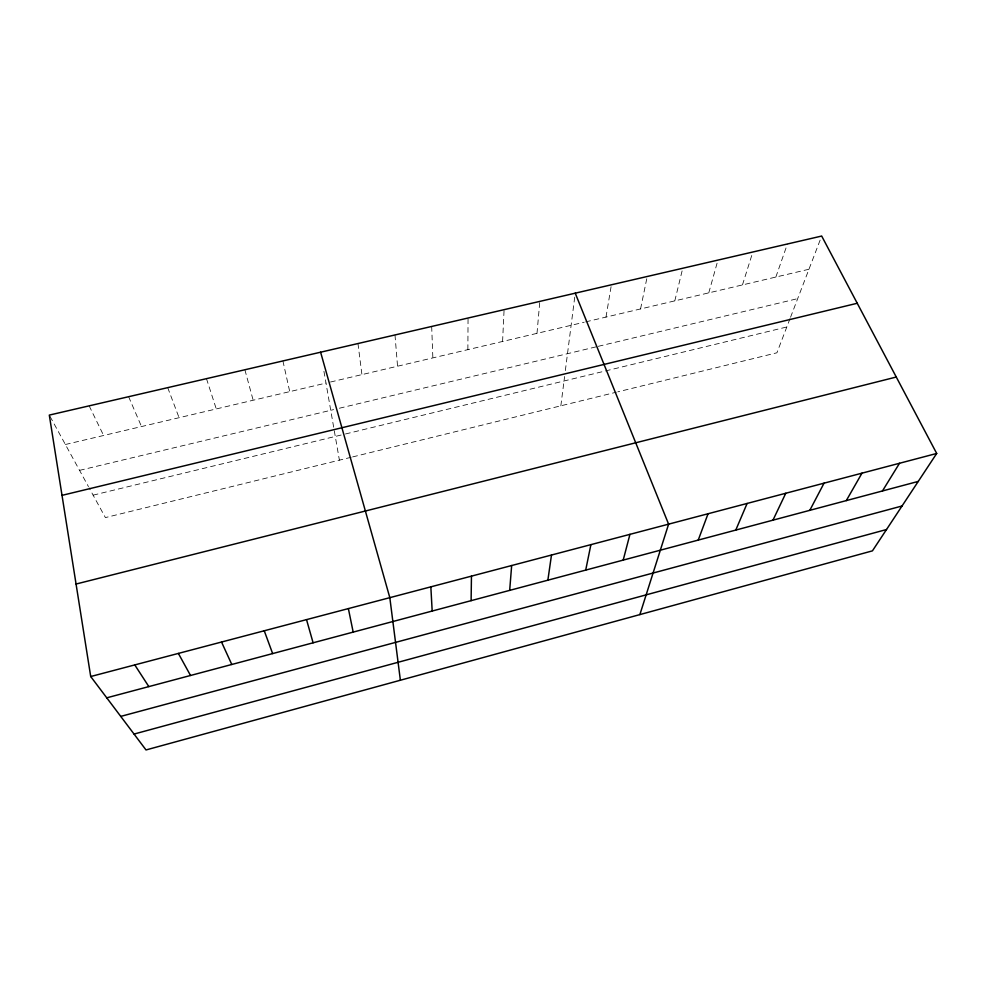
<?xml version="1.0" encoding="UTF-8"?>
<svg xmlns="http://www.w3.org/2000/svg" width="986" height="986" viewBox="0 0 986 986"><rect width="100%" height="100%" fill="white"/><g stroke="black" fill="none" stroke-linecap="round" stroke-linejoin="round"><path stroke-width="0.74" stroke-dasharray="4.93 3.7" d="M467.869 349.636L468.054 318.022M502.589 341.464L504.092 309.666M537 333.342L539.823 301.383M560.849 405.813L564.596 376.516M565.348 370.551L575.048 294.641M605.996 317.085L611.394 284.794M640.555 308.938L647.223 276.487M674.806 300.866L682.743 268.254M708.774 292.867L717.944 260.094M742.458 284.917L752.836 252.009M775.846 277.054L787.407 243.986M790.02 318.626L776.919 352.791L617.828 391.836M790.562 317.233L821.683 236.048M351.176 457.27L105.403 517.588L89.122 487.848M352.655 456.912L616.336 392.194M93.128 495.145L344.003 434.333M345.47 433.976L786.816 326.982M79.558 470.359L333.613 409.609M339.394 408.229L596.826 346.678M598.28 346.32L797.686 298.635M65.396 444.501L325.984 383.086M330.483 382.026L584.205 322.225M585.659 321.88L808.951 269.252M50.027 416.437L88.457 486.628M89.147 405.862L103.629 435.492M128.611 396.705L141.516 426.568M167.719 387.646L179.07 417.719M206.468 378.661L216.279 408.943M244.873 369.762L253.168 400.242M282.908 360.938L289.736 391.627M323.938 371.315L339.406 460.154M357.967 343.535L361.924 374.618M394.992 334.957L397.543 366.213M431.683 326.452L432.854 357.893"/><path stroke-width="1.48" d="M471.111 600.659L471.456 576.144M509.676 590.38L511.66 565.533M547.871 580.187L551.482 555.044M585.709 570.093L590.897 544.642M623.201 560.097L629.943 534.35M639.877 614.586L668.607 524.158L575.232 293.175M698.236 540.094L708.047 513.755M735.778 530.074L747.105 503.464M772.962 520.164L785.768 493.259M809.802 510.341L824.049 483.165M846.296 500.605L861.974 473.169M882.445 490.966L899.515 463.272M936.7 453.461L872.437 550.854L146.014 749.952L90.712 676.532L49.3 415.094L821.683 236.048L936.7 453.461L90.712 676.532M134.047 734.065L886.5 529.531M120.736 716.403L902.042 505.991M106.747 697.829L918.262 481.414M76.058 584.032L896.274 377.034M62.019 495.354L857.241 303.269M134.774 664.909L148.837 686.601M178.38 653.422L190.52 675.484M221.53 642.034L231.784 664.478M264.248 630.781L272.641 653.582M306.523 619.627L313.104 642.798M320.61 352.199L389.815 597.664L400.378 680.241M348.378 608.596L353.185 632.112M430.845 586.855L432.176 611.037"/></g></svg>
